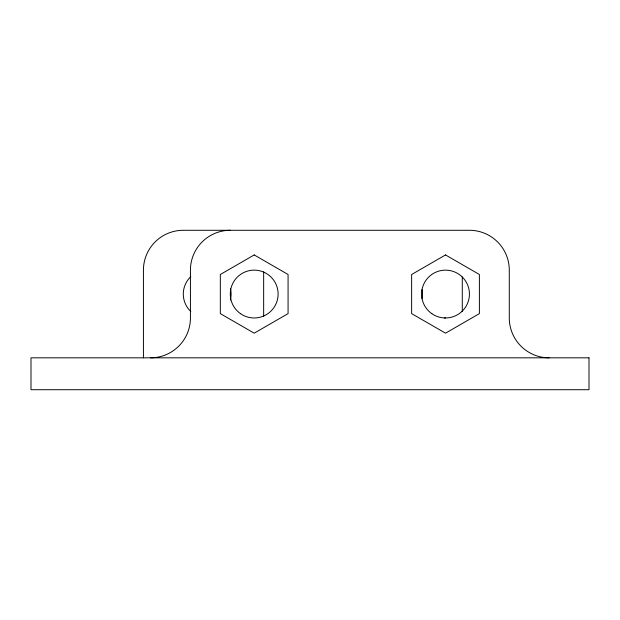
<?xml version="1.0" encoding="UTF-8"?>
<svg xmlns="http://www.w3.org/2000/svg" width="620" height="620" viewBox="0 0 620 620"><rect width="100%" height="100%" fill="white"/><g stroke="black" fill="none" stroke-linecap="round" stroke-linejoin="round"><path stroke-width="0.93" d="M444.501 317.952L445.517 317.975M462.288 276.892L462.288 311.604M263.655 271.831L263.655 316.278M143.429 357.895L143.429 270.142A39.858 39.858 0 0 1 183.287 230.284L469.425 230.284A39.858 39.858 0 0 1 509.284 270.142L509.284 317.975A39.858 39.858 0 0 0 549.142 357.825M422.011 289.618A23.916 23.916 0 0 1 422.011 298.499M230.531 288.819A23.916 23.916 0 0 1 230.346 300.08M190.805 311.465A23.916 23.916 0 0 1 190.805 276.652M230.284 230.284A39.858 39.858 0 0 0 190.425 270.142L190.425 317.975A39.858 39.858 0 0 1 150.575 357.825M254.2 254.936L220.325 274.497L220.325 313.619L254.2 333.18L288.075 313.619L288.075 274.497L254.2 254.936M445.517 254.936L411.634 274.497L411.634 313.619L445.517 333.18L479.392 313.619L479.392 274.497L445.517 254.936M589 357.825L31 357.825L31 389.716L589 389.716L589 357.825M240.529 313.681A23.916 23.916 0 0 0 278.031 296.089A23.916 23.916 0 0 0 244.04 272.405A23.916 23.916 0 0 0 240.529 313.681M431.846 313.681A23.916 23.916 0 0 0 469.34 296.089A23.916 23.916 0 0 0 435.356 272.405A23.916 23.916 0 0 0 431.846 313.681"/></g></svg>
